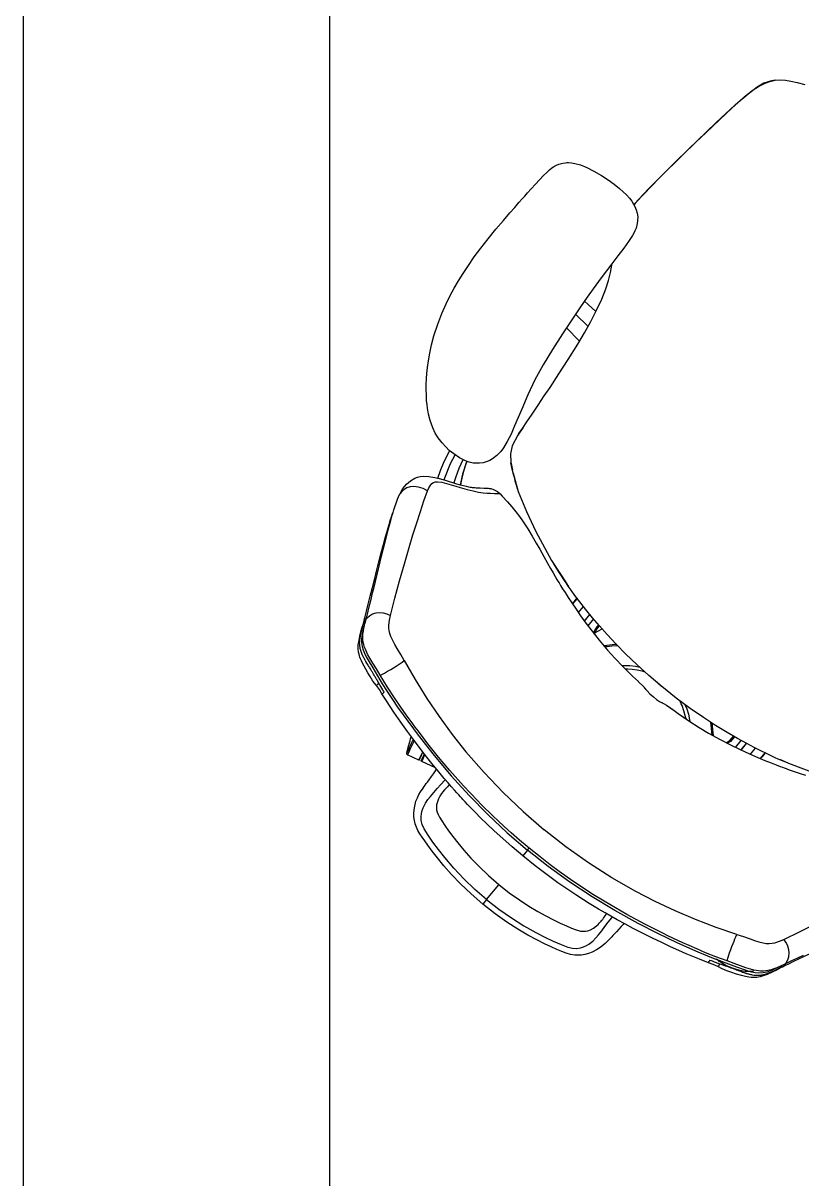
# Model space of a CAD drawing. Extents: x -15 to 8521, y -5327 to 1905.
# Drawn here: x -3 to 61.8, y 1289.3 to 1385.4 of the extents above; entities that cross this region are included whole.
import ezdxf

# ---------------------------------------------------------------- set-up
doc = ezdxf.new("R2010")
doc.units = 0
doc.layers.add('AR-MOB', color=2, linetype='Continuous')
doc.layers.add('AR-PAR-ALV', color=5, linetype='Continuous')

# ---------------------------------------------------------------- blocks, each defined once
blk = doc.blocks.new('CAD-GIR-TELA')
at = {"color": 1, "linetype": 'Continuous'}
for p, q in [((0.00179, 0.42932), (0.00179, 0.43425)), ((0.00179, 0.42932), (0.00179, 0.41326)), ((-0.1154, 0.37563), (-0.12524, 0.37821)), ((-0.11273, 0.37491), (-0.11273, 0.37491)), ((-0.10075, 0.37176), (-0.11273, 0.37491)), ((-0.10075, 0.37176), (-0.11273, 0.37491)), ((0.00179, 0.376), (0.00179, 0.38211)), ((0.18347, 0.34602), (0.18077, 0.34616)), ((0.18331, 0.34529), (0.18347, 0.34602)), ((-0.19642, 0.34205), (-0.19731, 0.34175)), ((-0.22501, 0.31288), (-0.22432, 0.31459)), ((-0.22489, 0.31313), (-0.22501, 0.31288)), ((-0.22432, 0.31459), (-0.22414, 0.31506)), ((0.22797, 0.31445), (0.22772, 0.31506)), ((0.22859, 0.31288), (0.22797, 0.31445)), ((0.01881, 0.20926), (0.01954, 0.20924)), ((-0.09086, 0.19667), (-0.09086, 0.19005)), ((-0.07766, 0.20012), (-0.07766, 0.1926)), ((-0.06959, 0.20102), (-0.06697, 0.19456)), ((-0.00512, 0.19998), (0.00158, 0.20021)), ((0.08124, 0.20011), (0.08124, 0.19271)), ((0.09444, 0.19667), (0.09444, 0.19006)), ((-0.25037, 0.00687), (-0.23588, 0.00789)), ((-0.25126, -0.24112), (-0.24975, -0.24396))]:
    blk.add_line(p, q, dxfattribs=at)
at = {"color": 1, "linetype": 'Continuous', "flags": 128}
for points in [[(0.00179, 0.4343), (-0.01117, 0.43394), (-0.02316, 0.43301), (-0.03398, 0.43172), (-0.04353, 0.43022), (-0.05178, 0.42863), (-0.05876, 0.42704), (-0.0646, 0.42555), (-0.06888, 0.42436), (-0.07248, 0.42331), (-0.07571, 0.42229), (-0.07878, 0.42117), (-0.08161, 0.41986), (-0.08414, 0.41834), (-0.08639, 0.41663), (-0.08845, 0.4147), (-0.09032, 0.41253), (-0.09206, 0.4101), (-0.09374, 0.40725), (-0.09543, 0.40353), (-0.09641, 0.40057), (-0.09712, 0.39763), (-0.09756, 0.39494), (-0.09792, 0.39132), (-0.09803, 0.38973), (-0.09811, 0.38836), (-0.0982, 0.38679), (-0.0983, 0.38516), (-0.09844, 0.38276), (-0.09861, 0.37959), (-0.09878, 0.3766), (-0.09891, 0.37455), (-0.09903, 0.37258), (-0.09906, 0.3721)], [(0.10264, 0.37213), (0.10259, 0.3731), (0.10243, 0.3756), (0.10227, 0.37832), (0.1021, 0.38131), (0.10197, 0.38368), (0.10186, 0.3856), (0.10178, 0.38694), (0.10169, 0.38836), (0.10161, 0.38973), (0.10151, 0.39132), (0.10114, 0.39494), (0.10038, 0.39907), (0.09901, 0.40353), (0.09733, 0.40725), (0.09564, 0.4101), (0.0939, 0.41253), (0.09203, 0.4147), (0.08998, 0.41663), (0.08773, 0.41834), (0.08465, 0.42013), (0.08116, 0.42164), (0.07737, 0.42291), (0.07324, 0.42414), (0.06818, 0.42555), (0.06235, 0.42704), (0.05536, 0.42863), (0.04711, 0.43022), (0.03756, 0.43172), (0.02674, 0.43301), (0.01475, 0.43394), (0.00179, 0.4343)], [(0.00179, 0.42932), (-0.01111, 0.42896), (-0.02378, 0.42795), (-0.03595, 0.42641), (-0.04733, 0.42444), (-0.05554, 0.42266), (-0.06301, 0.42076), (-0.06972, 0.41886), (-0.07555, 0.41693), (-0.07911, 0.41517), (-0.08187, 0.41308), (-0.08394, 0.41076), (-0.08546, 0.40835), (-0.08657, 0.406), (-0.08739, 0.4038), (-0.08834, 0.39981), (-0.08866, 0.39616), (-0.08869, 0.39266), (-0.08859, 0.38844), (-0.08843, 0.38412), (-0.08825, 0.3796), (-0.08808, 0.3749), (-0.08807, 0.37418)], [(0.00179, 0.42932), (0.01469, 0.42896), (0.02736, 0.42795), (0.03953, 0.42641), (0.05091, 0.42444), (0.05912, 0.42266), (0.06659, 0.42076), (0.0733, 0.41886), (0.07913, 0.41693), (0.0827, 0.41517), (0.08545, 0.41308), (0.08752, 0.41076), (0.08904, 0.40835), (0.09015, 0.406), (0.09097, 0.4038), (0.09192, 0.39981), (0.09224, 0.39616), (0.09227, 0.39266), (0.09218, 0.38844), (0.09201, 0.38412), (0.09183, 0.3796), (0.09167, 0.3749), (0.09165, 0.37417)], [(-0.08273, 0.37509), (-0.08281, 0.37619), (-0.08291, 0.37767), (-0.08301, 0.37905), (-0.08309, 0.37993), (-0.08313, 0.38061), (-0.08315, 0.381), (-0.08315, 0.3813), (-0.08315, 0.38191), (-0.08314, 0.38279), (-0.08305, 0.38509), (-0.08277, 0.38759), (-0.08223, 0.39012), (-0.08138, 0.39264), (-0.08028, 0.39492), (-0.07897, 0.39678), (-0.07757, 0.39819), (-0.07596, 0.39939), (-0.07433, 0.40033), (-0.07194, 0.40137), (-0.06862, 0.4025), (-0.06428, 0.4038), (-0.05884, 0.40531), (-0.05321, 0.40674), (-0.0466, 0.40822), (-0.03893, 0.40967), (-0.03021, 0.41101), (-0.02046, 0.41213), (-0.00974, 0.41292), (0.00179, 0.41322)], [(0.00179, 0.41322), (0.01277, 0.41295), (0.02301, 0.41223), (0.0324, 0.41119), (0.04086, 0.40995), (0.04836, 0.40859), (0.05491, 0.40718), (0.06158, 0.40554), (0.06705, 0.40403), (0.07146, 0.40273), (0.07527, 0.40147), (0.07869, 0.39991), (0.08198, 0.39741), (0.08321, 0.39593), (0.08439, 0.39394), (0.08546, 0.3913), (0.08626, 0.38816), (0.0865, 0.38648), (0.08664, 0.38495), (0.08673, 0.38252), (0.08673, 0.38169), (0.08673, 0.3811), (0.08671, 0.38057), (0.08668, 0.38015), (0.08663, 0.3796), (0.08654, 0.37839), (0.08645, 0.37708), (0.08636, 0.37577), (0.08631, 0.37509)], [(-0.22304, 0.315), (-0.22226, 0.31666), (-0.22093, 0.31947), (-0.21957, 0.32228), (-0.2181, 0.32509), (-0.21645, 0.32778), (-0.21436, 0.33038), (-0.21172, 0.33277), (-0.20937, 0.33438), (-0.20672, 0.33584), (-0.20382, 0.33713), (-0.20078, 0.33828), (-0.19359, 0.34072), (-0.18635, 0.34332), (-0.17912, 0.34592), (-0.17179, 0.34836), (-0.16442, 0.35065), (-0.15696, 0.35281), (-0.14944, 0.35487), (-0.12888, 0.36), (-0.10808, 0.3646), (-0.08634, 0.36864), (-0.06444, 0.37184), (-0.04243, 0.37415), (-0.02034, 0.37553), (0.00179, 0.376)], [(0.00179, 0.38211), (-0.00968, 0.38198), (-0.02012, 0.38164), (-0.02954, 0.38115), (-0.03792, 0.38056), (-0.04528, 0.37993), (-0.05161, 0.37931), (-0.05691, 0.37872), (-0.06071, 0.37827), (-0.06373, 0.37789), (-0.06624, 0.37756), (-0.06778, 0.37735), (-0.06935, 0.37714), (-0.07132, 0.37686), (-0.07369, 0.37651), (-0.07646, 0.37609), (-0.08023, 0.3755), (-0.08455, 0.37479), (-0.08942, 0.37394), (-0.09469, 0.37297), (-0.10678, 0.37056), (-0.11802, 0.36808), (-0.12836, 0.36563), (-0.13783, 0.36326), (-0.14706, 0.3608), (-0.15687, 0.35804), (-0.1674, 0.3548), (-0.17403, 0.35256)], [(-0.12993, 0.3653), (-0.12961, 0.36653), (-0.12898, 0.3689), (-0.12842, 0.37103), (-0.12793, 0.3729), (-0.12752, 0.37447), (-0.12719, 0.37574), (-0.12694, 0.37668), (-0.12678, 0.37728), (-0.12671, 0.37754), (-0.12671, 0.37755)], [(-0.12524, 0.37821), (-0.12525, 0.37817), (-0.12534, 0.37782), (-0.12552, 0.37713), (-0.12579, 0.37611), (-0.12614, 0.37477), (-0.12658, 0.37312), (-0.12708, 0.37118), (-0.12766, 0.36898), (-0.1283, 0.36654), (-0.12853, 0.36566)], [(-0.11731, 0.36836), (-0.11725, 0.3686), (-0.11674, 0.37053), (-0.11631, 0.37218), (-0.11596, 0.37353), (-0.11569, 0.37455), (-0.11551, 0.37524), (-0.11541, 0.37558), (-0.1154, 0.37563)], [(-0.11513, 0.37515), (-0.11515, 0.37505), (-0.11527, 0.37461), (-0.11548, 0.37382), (-0.11577, 0.3727), (-0.11616, 0.37124), (-0.11662, 0.36949), (-0.11689, 0.36845)], [(-0.11273, 0.37491), (-0.1128, 0.37465), (-0.11296, 0.37403), (-0.11322, 0.37306), (-0.11356, 0.37175), (-0.11399, 0.37013), (-0.11429, 0.36896)], [(-0.11273, 0.37491), (-0.11288, 0.37494), (-0.11303, 0.37493), (-0.11318, 0.3749), (-0.11332, 0.37483), (-0.11344, 0.37474), (-0.11354, 0.37463), (-0.11362, 0.3745), (-0.11367, 0.37436)], [(0.17763, 0.35259), (0.17629, 0.35305), (0.16991, 0.35514), (0.16422, 0.35691), (0.15844, 0.35862), (0.152, 0.36042), (0.14484, 0.36236), (0.13699, 0.36439), (0.12857, 0.36645), (0.11955, 0.36855), (0.11102, 0.37042), (0.10328, 0.37201), (0.09635, 0.37333), (0.09021, 0.37443), (0.08489, 0.37533), (0.0821, 0.37577), (0.07876, 0.37629), (0.07464, 0.3769), (0.06973, 0.37758), (0.06402, 0.3783), (0.05753, 0.37906), (0.04868, 0.37995), (0.03868, 0.38078), (0.02753, 0.38146), (0.01523, 0.38194), (0.00179, 0.38211)], [(0.00179, 0.376), (0.00179, 0.37493), (0.00179, 0.37455), (0.00179, 0.37425), (0.00179, 0.37402), (0.00179, 0.37387), (0.00179, 0.37382)], [(0.22662, 0.315), (0.22585, 0.31666), (0.22168, 0.32509), (0.22003, 0.32778), (0.21794, 0.33038), (0.2153, 0.33277), (0.21295, 0.33438), (0.2103, 0.33584), (0.2074, 0.33713), (0.20436, 0.33828), (0.19796, 0.34045), (0.19145, 0.34277), (0.17854, 0.34733), (0.1654, 0.35142), (0.14759, 0.35628), (0.12964, 0.36066), (0.11167, 0.3646), (0.08992, 0.36864), (0.06802, 0.37184), (0.04601, 0.37415), (0.02392, 0.37553), (0.00179, 0.376)], [(0.00179, 0.37382), (-0.00844, 0.37373), (-0.01754, 0.37348), (-0.02551, 0.37313), (-0.03235, 0.37273), (-0.03806, 0.37233), (-0.04269, 0.37196), (-0.04722, 0.37156), (-0.0518, 0.37111), (-0.05643, 0.37062), (-0.07326, 0.36849), (-0.09008, 0.36582), (-0.10428, 0.36318), (-0.1182, 0.36025), (-0.13084, 0.35734), (-0.13515, 0.35631), (-0.14059, 0.35496), (-0.14721, 0.35327), (-0.15499, 0.35118), (-0.16392, 0.34862), (-0.17394, 0.34546), (-0.18504, 0.34155)], [(-0.11513, 0.36883), (-0.1149, 0.3697), (-0.11448, 0.37128), (-0.11415, 0.37256), (-0.1139, 0.3735), (-0.11374, 0.3741), (-0.11367, 0.37436)], [(0.18862, 0.34155), (0.17898, 0.34497), (0.17035, 0.34775), (0.16273, 0.35001), (0.15615, 0.35184), (0.15063, 0.35331), (0.14614, 0.35447), (0.14174, 0.35557), (0.13728, 0.35666), (0.13276, 0.35774), (0.11622, 0.36146), (0.09953, 0.36478), (0.08886, 0.36664), (0.07815, 0.3683), (0.06785, 0.36969), (0.0583, 0.37081), (0.05389, 0.37126), (0.0483, 0.37179), (0.04148, 0.37235), (0.03341, 0.37289), (0.02411, 0.37336), (0.01357, 0.3737), (0.00179, 0.37382)], [(-0.18195, 0.35014), (-0.18662, 0.34913), (-0.19071, 0.3478), (-0.1943, 0.34654), (-0.19743, 0.34536), (-0.20007, 0.34429), (-0.20269, 0.34314), (-0.20458, 0.34223), (-0.20613, 0.34142), (-0.20746, 0.34066), (-0.20856, 0.33997), (-0.20958, 0.33928), (-0.21112, 0.33807), (-0.21307, 0.3362), (-0.21515, 0.33357), (-0.21717, 0.33016), (-0.21929, 0.32599), (-0.2216, 0.3209)], [(-0.18496, 0.34615), (-0.18563, 0.3459), (-0.1863, 0.34565)], [(-0.18338, 0.34673), (-0.18417, 0.34644), (-0.18496, 0.34615)], [(-0.18178, 0.3473), (-0.18258, 0.34701), (-0.18338, 0.34673)], [(-0.18178, 0.3473), (-0.18189, 0.34854), (-0.18194, 0.34933), (-0.18197, 0.34979), (-0.18197, 0.35004), (-0.18194, 0.35006)], [(-0.17404, 0.3526), (-0.17797, 0.35116), (-0.18195, 0.35014)], [(-0.18019, 0.34787), (-0.18099, 0.34758), (-0.18178, 0.3473)], [(-0.17861, 0.34842), (-0.1794, 0.34815), (-0.18019, 0.34787)], [(-0.17542, 0.34952), (-0.17701, 0.34897), (-0.17861, 0.34842)], [(-0.17729, 0.3194), (-0.16016, 0.32589), (-0.14282, 0.33178), (-0.12524, 0.3369), (-0.10748, 0.34142), (-0.08955, 0.3453), (-0.06693, 0.34918), (-0.04413, 0.35194), (-0.0212, 0.35359), (0.00179, 0.35413)], [(-0.17343, 0.35018), (-0.17442, 0.34985), (-0.17542, 0.34952)], [(-0.17343, 0.35018), (-0.17354, 0.35137), (-0.17367, 0.35204), (-0.1738, 0.35241), (-0.17394, 0.35259), (-0.17404, 0.35257)], [(0.18088, 0.3194), (0.16374, 0.32589), (0.14641, 0.33178), (0.12882, 0.3369), (0.11106, 0.34142), (0.09313, 0.3453), (0.07052, 0.34918), (0.04771, 0.35194), (0.02478, 0.35359), (0.00179, 0.35413)], [(0.17701, 0.35018), (0.17712, 0.35137), (0.17725, 0.35204), (0.17739, 0.35241), (0.17752, 0.35259), (0.17762, 0.35257)], [(0.17701, 0.35018), (0.17801, 0.34985), (0.179, 0.34952)], [(0.18553, 0.35014), (0.18155, 0.35116), (0.17763, 0.3526)], [(0.179, 0.34952), (0.1806, 0.34897), (0.18219, 0.34842)], [(0.18219, 0.34842), (0.18298, 0.34815), (0.18378, 0.34787)], [(0.18358, 0.34683), (0.18358, 0.34684), (0.18356, 0.34663), (0.18347, 0.34602)], [(0.21082, 0.33421), (0.21071, 0.33435), (0.20804, 0.33697), (0.20562, 0.33879), (0.20287, 0.34041), (0.19988, 0.34185), (0.19674, 0.34314), (0.19352, 0.34426), (0.19023, 0.34522), (0.18689, 0.34586), (0.18347, 0.34602)], [(0.18378, 0.34787), (0.18457, 0.34758), (0.18537, 0.3473)], [(0.18537, 0.3473), (0.18547, 0.34854), (0.18553, 0.34933), (0.18555, 0.34979), (0.18555, 0.35004), (0.18552, 0.35006)], [(0.18537, 0.3473), (0.18617, 0.34701), (0.18696, 0.34673)], [(0.22519, 0.3209), (0.22314, 0.32545), (0.22132, 0.32914), (0.21969, 0.33212), (0.21821, 0.33437), (0.21716, 0.33567), (0.21635, 0.33654), (0.2157, 0.33718), (0.21495, 0.33786), (0.21409, 0.33858), (0.21283, 0.33951), (0.21112, 0.34062), (0.20869, 0.34196), (0.20549, 0.34348), (0.20154, 0.34514), (0.1969, 0.34688), (0.19344, 0.34808), (0.18968, 0.34928), (0.18553, 0.35014)], [(0.18696, 0.34673), (0.18776, 0.34643), (0.18855, 0.34615)], [(0.18855, 0.34615), (0.1892, 0.3459), (0.18989, 0.34565)], [(-0.18504, 0.34155), (-0.1907, 0.33949), (-0.19608, 0.33765), (-0.20067, 0.33608), (-0.20429, 0.33468), (-0.20689, 0.33348), (-0.20878, 0.33247), (-0.21038, 0.33148), (-0.21174, 0.33054), (-0.2132, 0.32938), (-0.21496, 0.32774), (-0.21666, 0.32579), (-0.21798, 0.32397), (-0.21912, 0.32212), (-0.22043, 0.31971), (-0.22191, 0.31673), (-0.22357, 0.31322)], [(-0.20828, 0.3373), (-0.20981, 0.33639), (-0.21123, 0.33542)], [(-0.20764, 0.33765), (-0.20796, 0.33748), (-0.20828, 0.3373)], [(-0.20698, 0.33798), (-0.20731, 0.33782), (-0.20764, 0.33765)], [(-0.20628, 0.33832), (-0.20663, 0.33815), (-0.20698, 0.33798)], [(-0.20558, 0.33864), (-0.20593, 0.33848), (-0.20628, 0.33832)], [(-0.20491, 0.33894), (-0.20525, 0.33879), (-0.20558, 0.33864)], [(-0.20423, 0.33923), (-0.20457, 0.33908), (-0.20491, 0.33894)], [(-0.20382, 0.3394), (-0.20403, 0.33931), (-0.20423, 0.33923)], [(-0.2034, 0.33956), (-0.20361, 0.33948), (-0.20382, 0.3394)], [(-0.20297, 0.33973), (-0.20318, 0.33965), (-0.2034, 0.33956)], [(-0.20254, 0.3399), (-0.20276, 0.33981), (-0.20297, 0.33973)], [(-0.20167, 0.34022), (-0.20211, 0.34006), (-0.20254, 0.3399)], [(-0.2008, 0.34054), (-0.20123, 0.34039), (-0.20167, 0.34023)], [(-0.19906, 0.34115), (-0.19993, 0.34085), (-0.2008, 0.34054)], [(-0.19731, 0.34175), (-0.19819, 0.34145), (-0.19906, 0.34115)], [(-0.19554, 0.34235), (-0.19598, 0.3422), (-0.19642, 0.34205)], [(-0.19382, 0.34294), (-0.19468, 0.34265), (-0.19554, 0.34235)], [(-0.19298, 0.34323), (-0.1934, 0.34309), (-0.19382, 0.34294)], [(-0.19165, 0.3437), (-0.19232, 0.34347), (-0.19298, 0.34323)], [(-0.19033, 0.34418), (-0.19099, 0.34394), (-0.19165, 0.3437)], [(-0.18898, 0.34466), (-0.18965, 0.34442), (-0.19033, 0.34418)], [(-0.18766, 0.34515), (-0.18832, 0.34491), (-0.18898, 0.34466)], [(-0.1863, 0.34565), (-0.18699, 0.3454), (-0.18766, 0.34515)], [(-0.18503, 0.34155), (-0.18503, 0.34155), (-0.18485, 0.34133), (-0.18457, 0.34079), (-0.18402, 0.33952), (-0.18336, 0.33786), (-0.1823, 0.33505), (-0.1813, 0.33229), (-0.18039, 0.3297), (-0.17961, 0.32734), (-0.17895, 0.32526), (-0.17839, 0.32338), (-0.17786, 0.3215), (-0.17729, 0.3194)], [(0.18862, 0.34155), (0.18862, 0.34155), (0.18843, 0.34133), (0.18816, 0.34079), (0.1876, 0.33952), (0.18694, 0.33786), (0.18588, 0.33505), (0.18488, 0.33229), (0.18398, 0.3297), (0.18319, 0.32734), (0.18253, 0.32526), (0.18197, 0.32338), (0.18144, 0.3215), (0.18088, 0.3194)], [(0.22715, 0.31322), (0.22549, 0.31673), (0.22401, 0.31971), (0.2227, 0.32212), (0.22156, 0.32397), (0.21973, 0.32643), (0.21735, 0.32889), (0.21532, 0.33054), (0.21397, 0.33148), (0.21236, 0.33247), (0.21047, 0.33348), (0.20787, 0.33468), (0.20425, 0.33608), (0.19966, 0.33765), (0.19428, 0.33949), (0.18862, 0.34155)], [(0.18989, 0.34565), (0.19057, 0.3454), (0.19124, 0.34515)], [(0.19124, 0.34515), (0.1919, 0.34491), (0.19257, 0.34466)], [(0.19257, 0.34466), (0.19324, 0.34442), (0.19391, 0.34418)], [(0.19391, 0.34418), (0.19457, 0.34394), (0.19523, 0.3437)], [(0.19523, 0.3437), (0.1959, 0.34347), (0.19657, 0.34323)], [(0.19657, 0.34323), (0.19698, 0.34309), (0.1974, 0.34294)], [(0.1974, 0.34294), (0.19826, 0.34265), (0.19912, 0.34235)], [(0.19912, 0.34235), (0.19956, 0.3422), (0.2, 0.34205)], [(0.2, 0.34205), (0.20044, 0.3419), (0.20089, 0.34175)], [(0.20089, 0.34175), (0.20177, 0.34145), (0.20264, 0.34115)], [(0.20264, 0.34115), (0.20352, 0.34085), (0.20438, 0.34054)], [(0.20438, 0.34054), (0.20482, 0.34039), (0.20525, 0.34022)], [(0.20525, 0.34022), (0.20569, 0.34006), (0.20613, 0.3399)], [(0.20613, 0.3399), (0.20634, 0.33981), (0.20655, 0.33973)], [(0.20655, 0.33973), (0.20677, 0.33965), (0.20698, 0.33956)], [(0.20698, 0.33956), (0.20719, 0.33948), (0.2074, 0.3394)], [(0.2074, 0.3394), (0.20761, 0.33931), (0.20782, 0.33923)], [(0.20782, 0.33923), (0.20816, 0.33908), (0.20849, 0.33894)], [(0.20849, 0.33894), (0.20883, 0.33879), (0.20916, 0.33864)], [(0.20916, 0.33864), (0.20952, 0.33848), (0.20987, 0.33832)], [(0.20987, 0.33832), (0.21022, 0.33815), (0.21056, 0.33798)], [(0.21056, 0.33798), (0.21089, 0.33782), (0.21122, 0.33765)], [(0.21122, 0.33765), (0.21154, 0.33748), (0.21186, 0.3373)], [(0.21186, 0.3373), (0.21339, 0.33639), (0.21481, 0.33542)], [(-0.21828, 0.32693), (-0.21856, 0.3264), (-0.21884, 0.32586)], [(-0.218, 0.32745), (-0.21814, 0.32719), (-0.21828, 0.32693)], [(-0.21772, 0.32796), (-0.21786, 0.3277), (-0.218, 0.32745)], [(-0.21755, 0.32824), (-0.21764, 0.3281), (-0.21772, 0.32796)], [(-0.21739, 0.32852), (-0.21747, 0.32838), (-0.21755, 0.32824)], [(-0.21721, 0.32882), (-0.2173, 0.32867), (-0.21739, 0.32852)], [(-0.21703, 0.32911), (-0.21712, 0.32897), (-0.21721, 0.32882)], [(-0.21688, 0.32936), (-0.21696, 0.32924), (-0.21703, 0.32911)], [(-0.21673, 0.32959), (-0.21681, 0.32947), (-0.21688, 0.32936)], [(-0.21656, 0.32985), (-0.21665, 0.32972), (-0.21673, 0.32959)], [(-0.21639, 0.33011), (-0.21648, 0.32998), (-0.21656, 0.32985)], [(-0.21619, 0.3304), (-0.21629, 0.33026), (-0.21639, 0.33011)], [(-0.21599, 0.33069), (-0.21609, 0.33054), (-0.21619, 0.3304)], [(-0.21577, 0.33097), (-0.21588, 0.33083), (-0.21599, 0.33069)], [(-0.21556, 0.33125), (-0.21567, 0.33111), (-0.21577, 0.33097)], [(-0.21535, 0.33152), (-0.21545, 0.33139), (-0.21556, 0.33125)], [(-0.21514, 0.33177), (-0.21525, 0.33165), (-0.21535, 0.33152)], [(-0.21493, 0.33203), (-0.21504, 0.3319), (-0.21514, 0.33177)], [(-0.21471, 0.33228), (-0.21482, 0.33215), (-0.21493, 0.33203)], [(-0.21421, 0.33281), (-0.21447, 0.33255), (-0.21471, 0.33228)], [(-0.21369, 0.33334), (-0.21396, 0.33308), (-0.21421, 0.33281)], [(-0.21276, 0.3342), (-0.21324, 0.33377), (-0.21369, 0.33334)], [(-0.21177, 0.33502), (-0.21228, 0.33461), (-0.21276, 0.3342)], [(-0.21123, 0.33542), (-0.2115, 0.33522), (-0.21177, 0.33502)], [(0.21481, 0.33542), (0.21508, 0.33522), (0.21535, 0.33502)], [(0.21535, 0.33502), (0.21586, 0.33461), (0.21635, 0.3342)], [(0.21635, 0.3342), (0.21682, 0.33377), (0.21728, 0.33334)], [(0.21728, 0.33334), (0.21754, 0.33308), (0.2178, 0.33281)], [(0.2178, 0.33281), (0.21805, 0.33255), (0.21829, 0.33228)], [(0.21829, 0.33228), (0.2184, 0.33215), (0.21851, 0.33203)], [(0.21851, 0.33203), (0.21862, 0.3319), (0.21872, 0.33177)], [(0.21872, 0.33177), (0.21883, 0.33165), (0.21893, 0.33152)], [(0.21893, 0.33152), (0.21904, 0.33138), (0.21914, 0.33125)], [(0.21914, 0.33125), (0.21925, 0.33111), (0.21936, 0.33097)], [(0.21936, 0.33097), (0.21946, 0.33083), (0.21957, 0.33069)], [(0.21957, 0.33069), (0.21967, 0.33054), (0.21977, 0.3304)], [(0.21977, 0.3304), (0.21987, 0.33026), (0.21997, 0.33011)], [(0.21997, 0.33011), (0.22006, 0.32998), (0.22015, 0.32985)], [(0.22015, 0.32985), (0.22023, 0.32972), (0.22031, 0.32959)], [(0.22031, 0.32959), (0.22039, 0.32947), (0.22047, 0.32936)], [(0.22047, 0.32936), (0.22054, 0.32923), (0.22062, 0.32911)], [(0.22062, 0.32911), (0.22071, 0.32897), (0.22079, 0.32882)], [(0.22079, 0.32882), (0.22088, 0.32867), (0.22097, 0.32852)], [(0.22097, 0.32852), (0.22105, 0.32838), (0.22114, 0.32824)], [(0.22114, 0.32824), (0.22122, 0.3281), (0.2213, 0.32796)], [(0.2213, 0.32796), (0.22144, 0.3277), (0.22158, 0.32745)], [(0.22158, 0.32745), (0.22172, 0.32719), (0.22186, 0.32693)], [(0.22186, 0.32693), (0.22215, 0.3264), (0.22243, 0.32586)], [(-0.2216, 0.3209), (-0.22285, 0.31797), (-0.22416, 0.31507)], [(-0.22303, 0.31714), (-0.22326, 0.31663), (-0.2235, 0.31613)], [(-0.22255, 0.31816), (-0.22279, 0.31765), (-0.22303, 0.31714)], [(-0.22199, 0.31935), (-0.22227, 0.31875), (-0.22255, 0.31816)], [(-0.22157, 0.32089), (-0.22178, 0.32047), (-0.22199, 0.31935)], [(-0.22145, 0.32051), (-0.22172, 0.31993), (-0.22199, 0.31935)], [(-0.22094, 0.32159), (-0.22119, 0.32106), (-0.22145, 0.32051)], [(-0.22042, 0.32267), (-0.22068, 0.32213), (-0.22094, 0.32159)], [(-0.21992, 0.3237), (-0.22018, 0.32318), (-0.22042, 0.32267)], [(-0.2194, 0.32475), (-0.21966, 0.32423), (-0.21992, 0.3237)], [(-0.21884, 0.32586), (-0.21912, 0.32531), (-0.2194, 0.32475)], [(-0.17729, 0.3194), (-0.18268, 0.31735), (-0.18811, 0.31536), (-0.19172, 0.31404), (-0.19526, 0.31263), (-0.1986, 0.31103), (-0.20085, 0.30965), (-0.20281, 0.30813), (-0.20447, 0.30651), (-0.20588, 0.30483), (-0.20814, 0.30136), (-0.20998, 0.29784)], [(0.18088, 0.3194), (0.18627, 0.31735), (0.19169, 0.31536), (0.1953, 0.31404), (0.19885, 0.31263), (0.20218, 0.31103), (0.20444, 0.30965), (0.2064, 0.30813), (0.20806, 0.30651), (0.20946, 0.30483), (0.21172, 0.30136), (0.21356, 0.29784)], [(0.22243, 0.32586), (0.22271, 0.3253), (0.22299, 0.32475)], [(0.22299, 0.32475), (0.22325, 0.32423), (0.2235, 0.3237)], [(0.2235, 0.3237), (0.22376, 0.32319), (0.22401, 0.32267)], [(0.22401, 0.32267), (0.22426, 0.32213), (0.22452, 0.32159)], [(0.22452, 0.32159), (0.22477, 0.32105), (0.22503, 0.32051)], [(0.22503, 0.32051), (0.2253, 0.31993), (0.22558, 0.31935)], [(0.22515, 0.32089), (0.22536, 0.32047), (0.22558, 0.31935)], [(0.22774, 0.31507), (0.22643, 0.31797), (0.22519, 0.3209)], [(0.22558, 0.31935), (0.22585, 0.31875), (0.22613, 0.31816)], [(0.22613, 0.31816), (0.22637, 0.31765), (0.22661, 0.31714)], [(0.22661, 0.31714), (0.22684, 0.31663), (0.22708, 0.31613)], [(-0.22356, 0.31324), (-0.22658, 0.30688), (-0.2292, 0.30134), (-0.23146, 0.2966), (-0.23336, 0.29264), (-0.2349, 0.28943), (-0.2375, 0.28404), (-0.24013, 0.2786), (-0.24483, 0.26888), (-0.24938, 0.25943), (-0.25306, 0.25166), (-0.2566, 0.24404), (-0.25998, 0.23657), (-0.26092, 0.23445), (-0.26182, 0.23239), (-0.26268, 0.23037), (-0.26355, 0.22829), (-0.26457, 0.22577), (-0.26571, 0.22279), (-0.2669, 0.21935), (-0.26802, 0.21546)], [(-0.22439, 0.31462), (-0.22522, 0.31285), (-0.22762, 0.30772), (-0.23017, 0.30228), (-0.23316, 0.29593), (-0.23632, 0.28923), (-0.23962, 0.28229), (-0.24275, 0.27568), (-0.24565, 0.26953), (-0.249, 0.26235), (-0.25198, 0.25585), (-0.25462, 0.25), (-0.25693, 0.24476), (-0.25892, 0.24009), (-0.26022, 0.23695), (-0.26137, 0.23402), (-0.26237, 0.2313), (-0.26278, 0.23012)], [(-0.2235, 0.31613), (-0.22419, 0.31463), (-0.22489, 0.31313)], [(-0.2235, 0.31321), (-0.22371, 0.31278), (-0.22378, 0.31162), (-0.2233, 0.30899), (-0.22234, 0.30632), (-0.22062, 0.30369), (-0.21864, 0.30178), (-0.21608, 0.30003), (-0.21313, 0.29865), (-0.20998, 0.29784)], [(0.22709, 0.31321), (0.2273, 0.31278), (0.22737, 0.31162), (0.22688, 0.30899), (0.22592, 0.30632), (0.22421, 0.30369), (0.22222, 0.30178), (0.21967, 0.30003), (0.21672, 0.29865), (0.21356, 0.29784)], [(0.22708, 0.31613), (0.22778, 0.31463), (0.22847, 0.31313)], [(0.2344, 0.29796), (0.23222, 0.30253), (0.22981, 0.30762), (0.22714, 0.31324)], [(0.26637, 0.2301), (0.26632, 0.23027), (0.2655, 0.23255), (0.26483, 0.23432), (0.26424, 0.23585), (0.26357, 0.23751), (0.26276, 0.23948), (0.26179, 0.24178), (0.26042, 0.24496), (0.2588, 0.24865), (0.25692, 0.25286), (0.25476, 0.25762), (0.25236, 0.26283), (0.24992, 0.26807), (0.24523, 0.27802), (0.24056, 0.28786), (0.23599, 0.29752), (0.23156, 0.30696), (0.2293, 0.3118), (0.22804, 0.31448)], [(0.22847, 0.31313), (0.22853, 0.313), (0.22859, 0.31288)], [(-0.20998, 0.29784), (-0.2163, 0.28421), (-0.22239, 0.27069), (-0.22827, 0.25736), (-0.23388, 0.24433), (-0.23808, 0.23421), (-0.24201, 0.22446), (-0.24569, 0.21517), (-0.24908, 0.20643), (-0.25197, 0.19833)], [(0.21356, 0.29784), (0.21988, 0.28421), (0.22597, 0.27069), (0.23186, 0.25736), (0.23746, 0.24433), (0.24166, 0.23421), (0.24559, 0.22446), (0.24927, 0.21517), (0.25266, 0.20643), (0.25555, 0.19833)], [(-0.26798, 0.2156), (-0.26864, 0.21257), (-0.26897, 0.20978), (-0.26906, 0.20723), (-0.26897, 0.20495), (-0.26826, 0.20067), (-0.26683, 0.19689), (-0.26559, 0.19479), (-0.26416, 0.19294), (-0.26232, 0.19107), (-0.25868, 0.18831), (-0.25428, 0.18578), (-0.25096, 0.18418), (-0.24801, 0.18288), (-0.24552, 0.18183), (-0.24309, 0.18083), (-0.24031, 0.17967), (-0.23724, 0.17838), (-0.23418, 0.17705), (-0.23162, 0.17588), (-0.22954, 0.17485), (-0.22789, 0.17397), (-0.22671, 0.17331), (-0.22586, 0.17281), (-0.22521, 0.17241), (-0.22439, 0.17189), (-0.22343, 0.17126), (-0.22238, 0.17053), (-0.21984, 0.16865), (-0.21739, 0.16671), (-0.21631, 0.16587), (-0.21537, 0.16516), (-0.21456, 0.16459), (-0.21382, 0.16412), (-0.21314, 0.16372), (-0.21261, 0.16344), (-0.21195, 0.16312), (-0.21081, 0.16266), (-0.20913, 0.16215), (-0.20684, 0.16177), (-0.20382, 0.16177)], [(-0.25197, 0.19833), (-0.25603, 0.19911), (-0.25978, 0.20062), (-0.26297, 0.20262), (-0.26534, 0.20489), (-0.26686, 0.20727), (-0.26771, 0.20973), (-0.26809, 0.21222), (-0.26814, 0.21467), (-0.26796, 0.21545)], [(-0.20367, 0.16184), (-0.20127, 0.1621), (-0.19497, 0.163), (-0.18931, 0.16399), (-0.18419, 0.16506), (-0.17952, 0.16619), (-0.17524, 0.16735), (-0.16759, 0.16973), (-0.16085, 0.17208), (-0.15475, 0.17434), (-0.1492, 0.17645), (-0.14258, 0.17901), (-0.13685, 0.18121), (-0.13205, 0.18304), (-0.1281, 0.18452), (-0.12479, 0.18573), (-0.12216, 0.18668), (-0.12065, 0.18722), (-0.11893, 0.18782), (-0.1166, 0.18864), (-0.11361, 0.18965), (-0.10994, 0.19088), (-0.10551, 0.1923), (-0.10027, 0.19393), (-0.09411, 0.19576), (-0.08772, 0.19755), (-0.08044, 0.19945), (-0.07219, 0.20142), (-0.06289, 0.20339), (-0.05243, 0.20528), (-0.04334, 0.20664), (-0.03344, 0.20783), (-0.02265, 0.20878), (-0.01608, 0.20914)], [(-0.07139, 0.19385), (-0.07138, 0.19611), (-0.07117, 0.19896), (-0.0703, 0.20171), (-0.07021, 0.20184)], [(-0.06902, 0.20209), (-0.06956, 0.20127), (-0.07033, 0.19857), (-0.07044, 0.19438), (-0.07045, 0.19401)], [(-0.06897, 0.2021), (-0.06951, 0.20127), (-0.07026, 0.19867), (-0.07034, 0.19596), (-0.07034, 0.19403)], [(-0.04943, 0.19694), (-0.05056, 0.19798), (-0.05371, 0.20108), (-0.05677, 0.20425), (-0.05704, 0.20445)], [(-0.05618, 0.2046), (-0.05451, 0.20314), (-0.05193, 0.20046), (-0.04833, 0.19705)], [(-0.02243, 0.19938), (-0.02582, 0.20117), (-0.0298, 0.20379), (-0.03355, 0.2067), (-0.03465, 0.20769)], [(-0.01688, 0.19957), (-0.01737, 0.19976), (-0.01913, 0.20053), (-0.02283, 0.20245), (-0.02633, 0.20466), (-0.02923, 0.20678), (-0.03082, 0.20807)], [(-0.01533, 0.20923), (-0.01564, 0.2092), (-0.01608, 0.2092)], [(-0.01536, 0.20922), (-0.01095, 0.20964), (-0.00669, 0.2103)], [(-0.00689, 0.21026), (-0.00712, 0.21023), (-0.00869, 0.21), (-0.00903, 0.20998)], [(-0.00902, 0.20995), (-0.00818, 0.21019), (-0.00546, 0.21069), (-0.00219, 0.21102), (0.00179, 0.21115)], [(0.00179, 0.21115), (0.00514, 0.21106), (0.00804, 0.21081), (0.01057, 0.21042), (0.0124, 0.20998)], [(0.01027, 0.2103), (0.01453, 0.20964), (0.01895, 0.20922)], [(0.01062, 0.21025), (0.01162, 0.21009), (0.0124, 0.21001)], [(0.01954, 0.20914), (0.02635, 0.20877), (0.03719, 0.20781), (0.04716, 0.20661), (0.0563, 0.20523), (0.06711, 0.20326), (0.0767, 0.2012), (0.08519, 0.19915), (0.09359, 0.19692), (0.1008, 0.19485), (0.10694, 0.19298), (0.11212, 0.19133), (0.11645, 0.1899), (0.11995, 0.18872), (0.12164, 0.18813), (0.12303, 0.18764), (0.12414, 0.18725), (0.12497, 0.18696), (0.12598, 0.1866), (0.12818, 0.1858), (0.13141, 0.18462), (0.13559, 0.18306), (0.14066, 0.18114)], [(0.03434, 0.20806), (0.03288, 0.20684), (0.02874, 0.20388), (0.02478, 0.20155), (0.02332, 0.20081), (0.02187, 0.20015), (0.02061, 0.19963)], [(0.02596, 0.19935), (0.0294, 0.20117), (0.03338, 0.20379), (0.03713, 0.2067), (0.03822, 0.20769)], [(0.05975, 0.2046), (0.05809, 0.20314), (0.05551, 0.20046), (0.05198, 0.19713)], [(0.05307, 0.197), (0.05414, 0.19798), (0.05729, 0.20108), (0.06035, 0.20425), (0.06061, 0.20444)], [(0.07256, 0.20209), (0.07309, 0.20127), (0.07383, 0.19867), (0.07391, 0.19596), (0.07392, 0.19401)], [(0.07261, 0.20208), (0.07314, 0.20127), (0.07391, 0.19857), (0.07402, 0.19438), (0.07402, 0.19399)], [(0.07496, 0.19383), (0.07496, 0.19611), (0.07475, 0.19896), (0.07388, 0.20171), (0.0738, 0.20182)], [(-0.25197, 0.19833), (-0.25274, 0.19545), (-0.2531, 0.19262), (-0.25301, 0.19122), (-0.25262, 0.18982), (-0.2518, 0.18844), (-0.25044, 0.18711), (-0.24735, 0.18518), (-0.24376, 0.18344), (-0.24005, 0.18182), (-0.23639, 0.18028), (-0.23286, 0.1788), (-0.22739, 0.17642), (-0.22259, 0.17415), (-0.21856, 0.17199), (-0.21525, 0.16997), (-0.21253, 0.16813), (-0.2103, 0.1665), (-0.20772, 0.16448), (-0.20592, 0.16301), (-0.2047, 0.16209), (-0.20389, 0.16177), (-0.20383, 0.16181)], [(0.00196, 0.2001), (-0.01248, 0.19985), (-0.02598, 0.19919), (-0.03853, 0.1982), (-0.05011, 0.19697), (-0.06072, 0.19555), (-0.07037, 0.19403), (-0.07908, 0.19246), (-0.08803, 0.19067), (-0.09572, 0.18897), (-0.10216, 0.18743), (-0.10735, 0.1861), (-0.11131, 0.18504), (-0.11404, 0.18427)], [(-0.09952, 0.18806), (-0.09952, 0.19219), (-0.09952, 0.19415)], [(-0.09918, 0.18814), (-0.09918, 0.18827), (-0.0992, 0.19425)], [(-0.0825, 0.19892), (-0.08252, 0.19355), (-0.08252, 0.19177)], [(-0.08239, 0.19894), (-0.0824, 0.1975), (-0.08241, 0.19179)], [(0.11763, 0.18427), (0.11719, 0.18439), (0.11656, 0.18457), (0.11469, 0.18509), (0.11202, 0.18582), (0.10854, 0.18673), (0.10424, 0.1878), (0.09913, 0.18901), (0.0932, 0.19033), (0.08643, 0.19173), (0.07767, 0.19338), (0.06779, 0.19503), (0.05681, 0.19658), (0.04469, 0.19795), (0.03145, 0.19906), (0.01708, 0.19981), (0.00162, 0.2001)], [(0.08597, 0.19894), (0.08598, 0.1975), (0.08599, 0.19181)], [(0.08608, 0.19892), (0.0861, 0.19355), (0.0861, 0.19179)], [(0.10276, 0.18815), (0.10276, 0.18827), (0.10278, 0.19425)], [(0.1031, 0.18807), (0.1031, 0.19219), (0.1031, 0.19415)], [(-0.25199, 0.18468), (-0.25434, 0.17836), (-0.25676, 0.17053), (-0.25885, 0.16183), (-0.25903, 0.16072)], [(-0.24718, 0.18253), (-0.24791, 0.18077), (-0.25159, 0.16854), (-0.25313, 0.1605)], [(-0.20622, 0.14164), (-0.19349, 0.1506), (-0.17755, 0.15929), (-0.16104, 0.16704), (-0.13562, 0.17737), (-0.11345, 0.18426)], [(-0.1109, 0.18505), (-0.11672, 0.18345), (-0.12844, 0.1798), (-0.133, 0.17818)], [(0.12183, 0.18298), (0.1203, 0.18345), (0.11547, 0.18478)], [(0.22727, 0.11258), (0.22602, 0.12043), (0.22334, 0.12815), (0.21997, 0.1332), (0.21554, 0.13737), (0.2107, 0.14108), (0.20102, 0.14806), (0.19076, 0.15427), (0.16917, 0.16502), (0.14688, 0.17446), (0.12386, 0.18243), (0.11742, 0.18415)], [(-0.24589, 0.1595), (-0.24585, 0.15967), (-0.24372, 0.16742), (-0.24133, 0.17429), (-0.23928, 0.17924)], [(-0.24244, 0.15862), (-0.24234, 0.15895), (-0.23836, 0.16891), (-0.23425, 0.17708)], [(-0.24225, 0.15856), (-0.24092, 0.16227), (-0.23816, 0.1687), (-0.23542, 0.17424), (-0.23393, 0.17694)], [(-0.31417, -0.09487), (-0.30695, -0.09591), (-0.30038, -0.0966), (-0.2943, -0.09703), (-0.28867, -0.09719), (-0.28445, -0.09711), (-0.28053, -0.09679), (-0.27701, -0.09624), (-0.27398, -0.09552), (-0.27125, -0.09465), (-0.2691, -0.09377), (-0.26657, -0.09245), (-0.26407, -0.09067), (-0.2618, -0.08849), (-0.25992, -0.08614), (-0.25868, -0.08423), (-0.25794, -0.08284), (-0.25753, -0.08194), (-0.25697, -0.08051), (-0.25625, -0.07824), (-0.2557, -0.07595), (-0.25531, -0.07383), (-0.25465, -0.06799), (-0.25426, -0.06116), (-0.25399, -0.05304), (-0.25373, -0.04471), (-0.25344, -0.03753), (-0.25314, -0.03145), (-0.25286, -0.02639), (-0.2524, -0.01905), (-0.2518, -0.0105), (-0.25103, -0.00071), (-0.25007, 0.01032), (-0.24847, 0.02616), (-0.24662, 0.04151), (-0.2444, 0.05623), (-0.24167, 0.07024), (-0.23836, 0.08348), (-0.23475, 0.09601), (-0.23256, 0.10332), (-0.23039, 0.11056), (-0.22837, 0.11775), (-0.22685, 0.12454), (-0.22601, 0.13056), (-0.22586, 0.13427), (-0.22616, 0.1388), (-0.2272, 0.14353), (-0.22804, 0.1457), (-0.22918, 0.14788), (-0.23115, 0.15074), (-0.23326, 0.15306), (-0.23517, 0.15473), (-0.23746, 0.15635), (-0.2403, 0.15784), (-0.24354, 0.15903), (-0.24891, 0.16011), (-0.25458, 0.16064), (-0.2594, 0.16073), (-0.26352, 0.16047), (-0.26796, 0.15984), (-0.27306, 0.15865), (-0.27748, 0.15715), (-0.28192, 0.15507), (-0.28737, 0.1517), (-0.2918, 0.14844), (-0.29561, 0.14528), (-0.29778, 0.14326), (-0.30033, 0.14067), (-0.30325, 0.13747), (-0.30634, 0.13389), (-0.30896, 0.13067), (-0.31193, 0.12673), (-0.31437, 0.12325), (-0.31709, 0.11917), (-0.32008, 0.11437), (-0.32326, 0.10882), (-0.32654, 0.10248), (-0.32975, 0.09545), (-0.33352, 0.08585), (-0.33649, 0.07684), (-0.3388, 0.0685), (-0.34057, 0.06092), (-0.34192, 0.05414), (-0.34307, 0.04727), (-0.34406, 0.03996), (-0.34489, 0.03201), (-0.34554, 0.02343), (-0.34599, 0.01419), (-0.34622, 0.00448), (-0.34625, -0.00578), (-0.34614, -0.01527), (-0.34595, -0.02359), (-0.34577, -0.02972), (-0.3456, -0.03499), (-0.34544, -0.03943), (-0.34533, -0.04232), (-0.34519, -0.04592), (-0.34501, -0.05027), (-0.34478, -0.05548), (-0.34449, -0.06051), (-0.34414, -0.06524), (-0.34371, -0.06944), (-0.34332, -0.07228), (-0.34286, -0.07451), (-0.3424, -0.07612), (-0.34199, -0.07727), (-0.3413, -0.07885), (-0.34021, -0.08083), (-0.33836, -0.08343), (-0.33674, -0.08521), (-0.33605, -0.08587), (-0.33488, -0.08686), (-0.33299, -0.08822), (-0.33041, -0.08977), (-0.32599, -0.09178), (-0.32054, -0.09351), (-0.31417, -0.09487)], [(-0.19837, 0.14741), (-0.19947, 0.1466), (-0.20084, 0.14556), (-0.20254, 0.1443), (-0.20459, 0.14281), (-0.20901, 0.13961), (-0.21124, 0.13793), (-0.21338, 0.13617)], [(-0.19476, 0.1497), (-0.196, 0.14896), (-0.19973, 0.1464)], [(-0.22416, 0.10748), (-0.2233, 0.11483), (-0.22139, 0.12454), (-0.21826, 0.13079), (-0.21358, 0.13587), (-0.20871, 0.13983)], [(-0.22359, 0.11356), (-0.22412, 0.108), (-0.22468, 0.10142), (-0.22551, 0.09376), (-0.22638, 0.08478), (-0.22723, 0.07563), (-0.22806, 0.06714), (-0.22949, 0.0539), (-0.23106, 0.03969), (-0.23313, 0.02467), (-0.2348, 0.01403), (-0.23676, 0.00325), (-0.23897, -0.00706), (-0.24147, -0.01674), (-0.24433, -0.02561), (-0.24699, -0.03235), (-0.24989, -0.03847), (-0.25298, -0.04397), (-0.25374, -0.04516)], [(-0.23348, 0.02175), (-0.23353, 0.02175), (-0.24907, 0.02024)], [(-0.23868, -0.00582), (-0.24733, -0.0062), (-0.25148, -0.00637)], [(-0.27073, -0.09443), (-0.27072, -0.09522), (-0.27017, -0.10583), (-0.26933, -0.11639), (-0.26728, -0.13749), (-0.26508, -0.15854), (-0.2626, -0.17956), (-0.26132, -0.19019), (-0.25997, -0.20092), (-0.25843, -0.21189), (-0.25704, -0.22038), (-0.2553, -0.22904), (-0.2542, -0.23326), (-0.25378, -0.23454)], [(-0.24579, -0.24888), (-0.24794, -0.24665), (-0.25135, -0.24098), (-0.25374, -0.23476), (-0.25679, -0.22158), (-0.25897, -0.20799), (-0.26078, -0.19422), (-0.26247, -0.18036), (-0.2657, -0.15261), (-0.26851, -0.12475), (-0.27062, -0.09682), (-0.27068, -0.09441)], [(-0.27067, -0.09591), (-0.26962, -0.11225), (-0.26817, -0.1283), (-0.26662, -0.14349), (-0.26608, -0.14852), (-0.26552, -0.15354), (-0.26495, -0.15848), (-0.26441, -0.16311), (-0.26388, -0.16754), (-0.26327, -0.17273), (-0.26255, -0.17883), (-0.26163, -0.18653), (-0.26068, -0.19418), (-0.25976, -0.20125), (-0.2589, -0.20751), (-0.25812, -0.21289), (-0.25741, -0.21739), (-0.25683, -0.22088), (-0.25634, -0.22366), (-0.25591, -0.22592), (-0.25539, -0.22838), (-0.25472, -0.23112), (-0.25316, -0.23608), (-0.25072, -0.24161), (-0.2485, -0.24537), (-0.24578, -0.2489), (-0.24243, -0.25203), (-0.23928, -0.25425), (-0.23532, -0.25654), (-0.23035, -0.25906), (-0.22438, -0.26183)]]:
    blk.add_lwpolyline(points, dxfattribs=at)
at = {"color": 1, "linetype": 'Continuous'}
for centre, radius, start, end in [((-0.01332, 0.3193), 0.12747, 152.80724, 159.1427), ((-0.12556, 0.37697), 0.00129, 75.27244, 152.80724), ((-0.1155, 0.37525), 0.000386, 345.27244, 75.27244)]:
    blk.add_arc(centre, radius, start, end, dxfattribs=at)
blk = doc.blocks.new('EST-4')
at = {"layer": 'AR-MOB', "color": 1, "xscale": -1, "rotation": 140.5397469830932}
blk.add_blockref('CAD-GIR-TELA', (0.30178, 0.4042), dxfattribs=at)

msp = doc.modelspace()

# ---------------------------------------------------------------- linework, layer by layer
at = {"layer": 'AR-PAR-ALV'}
msp.add_lwpolyline([(22.53, 978.9), (22.53, 1720.4), (-2.97, 1720.4), (-2.97, 978.9)], close=True, dxfattribs=at)

# ---------------------------------------------------------------- block references
at = {"layer": 'AR-MOB', "xscale": 100, "yscale": 100, "zscale": 100}
msp.add_blockref('EST-4', (32.519, 1305.381), dxfattribs=at)

doc.saveas('drawing.dxf')
